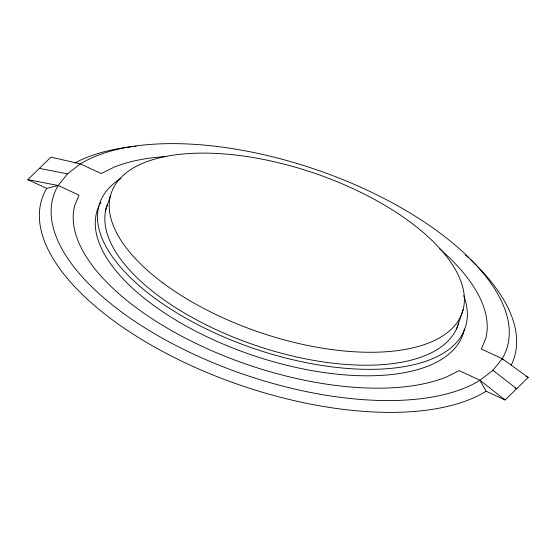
<?xml version="1.0" encoding="UTF-8"?>
<svg xmlns="http://www.w3.org/2000/svg" width="556" height="556" viewBox="0 0 556 556"><rect width="100%" height="100%" fill="white"/><g stroke="black" fill="none" stroke-linecap="round" stroke-linejoin="round"><path stroke-width="0.83" d="M105.237 211.127L110.463 195.768M456.539 329.02L463.141 309.623M166.515 156.486A216.117 98.113 18.8 0 0 114.404 166.995L101.248 173.535L80.391 163.902L50.923 157.119L27.8 179.637L46.739 188.38L58.192 185.523L67.471 173.875L80.391 163.902A239.163 108.58 18.8 0 1 365.222 189.283A239.163 108.58 18.8 0 1 502.207 358.662L503.152 360.01M27.8 179.637L58.192 185.523A239.163 108.58 18.8 0 0 195.177 354.909A239.163 108.58 18.8 0 0 480.016 380.283L492.929 370.317L502.207 358.662L528.2 377.482L505.077 400L486.139 391.257A249.13 113.104 18.8 0 1 189.436 364.819A249.13 113.104 18.8 0 1 46.739 188.38M39.358 168.378L67.471 173.875M502.207 358.662L481.357 349.036L485.77 338.458A216.117 98.113 18.8 0 0 439.706 248.907M525.927 376.433L528.2 377.482M515.092 388.025L516.642 388.741L492.929 370.317M58.192 185.523L79.049 195.149L74.636 205.727A216.117 98.113 18.8 0 0 203.371 346.93A216.117 98.113 18.8 0 0 445.995 377.19L459.159 370.65L480.016 380.283L505.077 400M480.016 380.283L486.139 391.257M74.9 162.957A249.13 113.104 18.8 0 1 132.842 146.527M134.496 146.339A249.13 113.104 18.8 0 1 136.164 146.165M465.497 255.009A249.13 113.104 18.8 0 1 468.131 257.386M470.703 259.777A249.13 113.104 18.8 0 1 476.263 265.177M477.458 266.387A249.13 113.104 18.8 0 1 511.242 365.083M464.385 328.971A193.071 87.653 18.8 0 1 253.202 355.492A193.071 87.653 18.8 0 1 99.044 205.859M99.767 204.379A193.071 87.653 18.8 0 1 100.977 202.203M463.76 295.563A193.071 87.653 18.8 0 1 253.494 348.383A193.071 87.653 18.8 0 1 121.097 178.288M458.742 322.556A185.391 84.164 18.8 0 1 256.99 345.881A185.391 84.164 18.8 0 1 107.343 204.664M162.811 282.865A185.391 84.164 18.8 0 0 458.895 319.804A185.391 84.164 18.8 0 0 238.705 155.423A185.391 84.164 18.8 0 0 162.811 282.865"/></g></svg>
